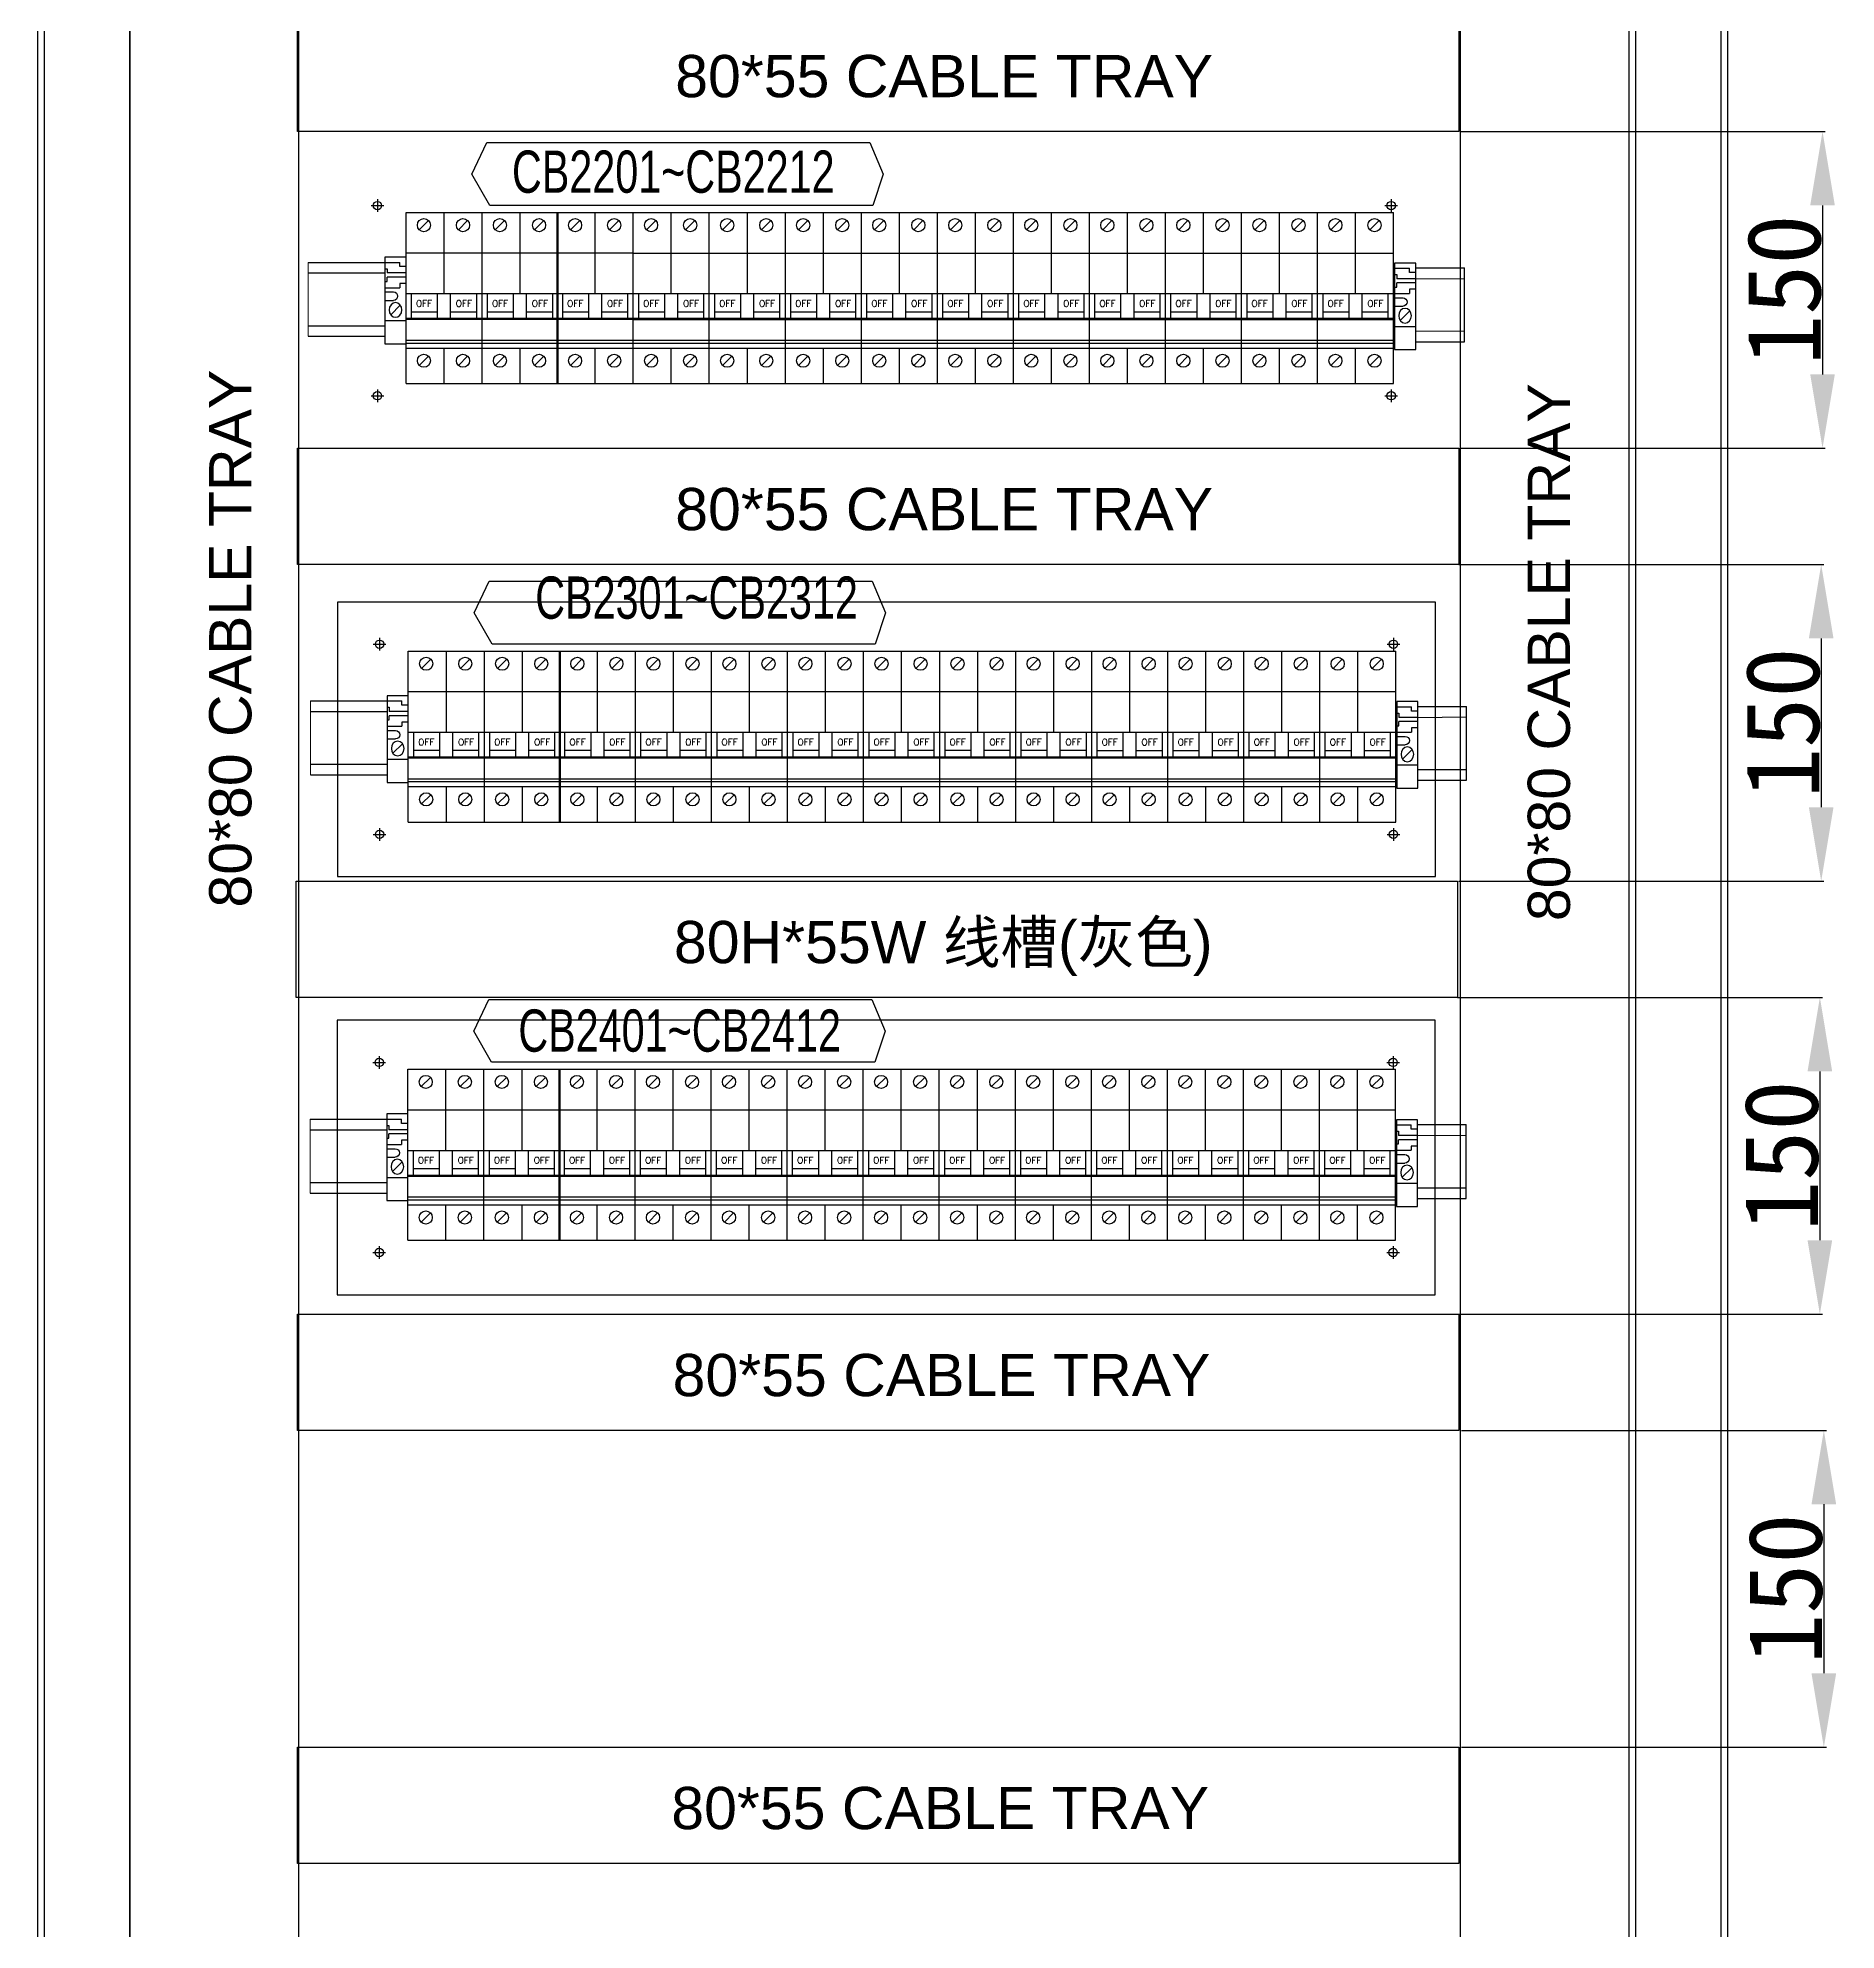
# Model space of a CAD drawing. Extents: x 81437 to 204847, y -54769 to -29444.
# Drawn here: x 92884 to 93735, y -44766 to -43870 of the extents above; entities that cross this region are included whole.
import ezdxf
from ezdxf.enums import TextEntityAlignment as Align
from ezdxf.lldxf.tags import DXFTag

# ---------------------------------------------------------------- set-up
doc = ezdxf.new("R2010")
doc.units = 0
doc.header["$LTSCALE"] = 100
doc.header["$MEASUREMENT"] = 0
for name, color, linetype in [('CABINET', 7, 'Continuous'), ('COMPONENT', 7, 'Continuous'), ('PSU', 12, 'Continuous'), ('TEXT', 7, 'Continuous')]:
    doc.layers.add(name, color=color, linetype=linetype)
doc.layers.add('细实线', color=7, linetype='Continuous', lineweight=20)
doc.styles.add('HZ', font='arial.ttf', dxfattribs={"width": 0.7})
doc.styles.add('ROMANS', font='romans', dxfattribs={"width": 0.8, "height": 2})
doc.styles.get("Standard").update_dxf_attribs({"font": ''})
doc.styles.get('Standard').set_extended_font_data('SimSun')
tags = doc.linetypes.add('CENTER2', pattern=[1.125, 0.75, -0.125, 0.125, -0.125]).pattern_tags.tags
tags[10:11] = [DXFTag(74, 4), DXFTag(75, 0), DXFTag(340, '0'), DXFTag(46, 1.0), DXFTag(50, 0.0), DXFTag(44, 0.0), DXFTag(45, 0.0)]
tags[8:9] = [DXFTag(74, 4), DXFTag(75, 0), DXFTag(340, '0'), DXFTag(46, 1.0), DXFTag(50, 0.0), DXFTag(44, 0.0), DXFTag(45, 0.0)]
tags[6:7] = [DXFTag(74, 4), DXFTag(75, 0), DXFTag(340, '0'), DXFTag(46, 1.0), DXFTag(50, 0.0), DXFTag(44, 0.0), DXFTag(45, 0.0)]
tags[4:5] = [DXFTag(74, 4), DXFTag(75, 0), DXFTag(340, '0'), DXFTag(46, 1.0), DXFTag(50, 0.0), DXFTag(44, 0.0), DXFTag(45, 0.0)]
tags = doc.linetypes.add('HIDDEN', pattern=[0.375, 0.25, -0.125]).pattern_tags.tags
tags[6:7] = [DXFTag(74, 4), DXFTag(75, 0), DXFTag(340, '0'), DXFTag(46, 1.0), DXFTag(50, 0.0), DXFTag(44, 0.0), DXFTag(45, 0.0)]
tags[4:5] = [DXFTag(74, 4), DXFTag(75, 0), DXFTag(340, '0'), DXFTag(46, 1.0), DXFTag(50, 0.0), DXFTag(44, 0.0), DXFTag(45, 0.0)]
doc.dimstyles.new('ISO-25', dxfattribs={"dimtxt": 35, "dimasz": 35, "dimexe": 1.25, "dimexo": 0.625, "dimtad": 1, "dimtoh": 1, "dimdec": 0, "dimtxsty": 'Standard', "dimcen": 2.5, "dimadec": 0, "dimazin": 0, "dimtfac": 1, "dimtdec": 0, "dimtmove": 0, "dimatfit": 3, "dimfxl": 1, "dimarcsym": 0})

# ---------------------------------------------------------------- blocks, each defined once
blk = doc.blocks.new('*D202')
at = {"color": 0, "lineweight": -2, "transparency": 16777216}
for p, q in [((93557.11, -43914.09), (93729.88, -43914.09)), ((93728.63, -43949.09), (93728.63, -44029.09)), ((93557.11, -44064.09), (93729.88, -44064.09))]:
    blk.add_line(p, q, dxfattribs=at)
at = {"color": 0, "transparency": 16777216}
for points in [[(93722.8, -43949.09), (93734.46, -43949.09), (93728.63, -43914.09)], [(93722.8, -44029.09), (93734.46, -44029.09), (93728.63, -44064.09)]]:
    blk.add_solid(points, dxfattribs=at)
at = {"layer": 'Defpoints', "color": 0, "transparency": 16777216}
for p in [(93556.49, -43914.09), (93556.49, -44064.09), (93728.63, -44064.09)]:
    blk.add_point(p, dxfattribs=at)
at = {"color": 0, "transparency": 16777216, "insert": (93710.5, -43989.09), "char_height": 35, "attachment_point": 5, "rotation": 90}
blk.add_mtext('150', dxfattribs=at)
blk = doc.blocks.new('*D203')
at = {"color": 0, "lineweight": -2, "transparency": 16777216}
for p, q in [((93556.49, -44119.09), (93729.25, -44119.09)), ((93728, -44154.09), (93728, -44234.09)), ((93556.49, -44269.09), (93729.25, -44269.09))]:
    blk.add_line(p, q, dxfattribs=at)
at = {"color": 0, "transparency": 16777216}
for points in [[(93722.17, -44154.09), (93733.84, -44154.09), (93728, -44119.09)], [(93722.17, -44234.09), (93733.84, -44234.09), (93728, -44269.09)]]:
    blk.add_solid(points, dxfattribs=at)
at = {"layer": 'Defpoints', "color": 0, "transparency": 16777216}
for p in [(93555.86, -44119.09), (93555.86, -44269.09), (93728, -44269.09)]:
    blk.add_point(p, dxfattribs=at)
at = {"color": 0, "transparency": 16777216, "insert": (93709.88, -44194.09), "char_height": 35, "attachment_point": 5, "rotation": 90}
blk.add_mtext('150', dxfattribs=at)
blk = doc.blocks.new('*D204')
at = {"color": 0, "lineweight": -2, "transparency": 16777216}
for p, q in [((93555.86, -44324.09), (93728.63, -44324.09)), ((93727.38, -44359.09), (93727.38, -44439.09)), ((93555.86, -44474.09), (93728.63, -44474.09))]:
    blk.add_line(p, q, dxfattribs=at)
at = {"color": 0, "transparency": 16777216}
for points in [[(93721.55, -44359.09), (93733.21, -44359.09), (93727.38, -44324.09)], [(93721.55, -44439.09), (93733.21, -44439.09), (93727.38, -44474.09)]]:
    blk.add_solid(points, dxfattribs=at)
at = {"layer": 'Defpoints', "color": 0, "transparency": 16777216}
for p in [(93555.24, -44324.09), (93555.24, -44474.09), (93727.38, -44474.09)]:
    blk.add_point(p, dxfattribs=at)
at = {"color": 0, "transparency": 16777216, "insert": (93709.25, -44399.09), "char_height": 35, "attachment_point": 5, "rotation": 90}
blk.add_mtext('150', dxfattribs=at)
blk = doc.blocks.new('堵头')
at = {"color": 53}
for p, q in [((0, -41), (0, 0)), ((0, 0), (10, 0)), ((10, 0), (10, -41)), ((0, -11), (10, -11)), ((7.28, -18.33), (2.72, -13.78)), ((0, -20.55), (4, -20.55)), ((0, -24.55), (4, -24.55)), ((0, -26.55), (7, -26.55)), ((7, -28.55), (7, -26.55)), ((0, -29.55), (1, -29.55)), ((0, -35.55), (1, -35.55)), ((1, -29.55), (1, -31.55)), ((10, -31.55), (1, -31.55)), ((10, -33.55), (1, -33.55)), ((1, -35.55), (1, -33.55)), ((10, -28.55), (7, -28.55)), ((0, -38.55), (7, -38.55)), ((10, -41), (0, -41)), ((10, -36.55), (7, -36.55)), ((7, -36.55), (7, -38.55))]:
    blk.add_line(p, q, dxfattribs=at)
blk.add_arc((4, -22.55), 2, 270, 90, dxfattribs=at)
blk.add_ellipse((5, -16.05), major_axis=(0, -3.5), ratio=0.857143, start_param=4.712389, end_param=10.995574, dxfattribs=at)
blk = doc.blocks.new('2P空开')
at = {"layer": 'COMPONENT', "color": 6, "linetype": 'HIDDEN', "ltscale": 0.2}
for p, q in [((-11.76, -8.23), (-7.37, -3.86)), ((6.76, -8.23), (11.15, -3.86)), ((-11.76, -72.42), (-7.37, -68.04)), ((6.76, -72.42), (11.15, -68.04))]:
    blk.add_line(p, q, dxfattribs=at)
for centre in [(-9.56, -6.04), (8.95, -6.04), (-9.56, -70.23), (8.95, -70.23)]:
    blk.add_circle(centre, 3.1, dxfattribs=at)
at = {"layer": 'PSU', "linetype": 'HIDDEN', "ltscale": 0.2}
for p, q in [((-18, 0), (18, 0)), ((-18, -19.21), (-18, 0)), ((0, -19.21), (0, 0)), ((18, -19.21), (18, 0)), ((18, -81), (18, -19.21)), ((-18, -81), (-18, -64.21)), ((0, -81), (0, -64.21)), ((18, -81), (18, -67.23)), ((-18, -81), (18, -81))]:
    blk.add_line(p, q, dxfattribs=at)
at = {"layer": 'PSU'}
for p, q in [((-18, -19.21), (18, -19.21)), ((-18, -64.21), (-18, -19.21)), ((0, -38.43), (0, -19.21)), ((18, -64.21), (18, -19.21)), ((-18, -38.43), (0, -38.43)), ((-15.43, -50.11), (-15.43, -38.43)), ((-3.09, -50.11), (-3.09, -38.43)), ((0, -38.43), (18, -38.43)), ((3.09, -50.11), (3.09, -38.43)), ((15.43, -50.11), (15.43, -38.43)), ((-18, -50.11), (18, -50.11)), ((-18, -50.62), (18, -50.62)), ((-15.43, -47.02), (-3.09, -47.02)), ((3.09, -47.02), (15.43, -47.02)), ((-18, -60.46), (18, -60.46)), ((-18, -61.84), (18, -61.84)), ((-18, -64.21), (18, -64.21)), ((0, -64.21), (0, -64.21))]:
    blk.add_line(p, q, dxfattribs=at)
at = {"layer": 'TEXT', "style": 'ROMANS'}
for p in [(-9.48, -43.11), (9.37, -43.11)]:
    blk.add_text('OFF', height=3.086, dxfattribs=at).set_placement(p, align=Align.MIDDLE)
blk = doc.blocks.new('*D224')
at = {"color": 0, "lineweight": -2, "transparency": 16777216}
for p, q in [((93557.74, -44529.09), (93730.5, -44529.09)), ((93729.25, -44564.09), (93729.25, -44644.09)), ((93557.74, -44679.09), (93730.5, -44679.09))]:
    blk.add_line(p, q, dxfattribs=at)
at = {"color": 0, "transparency": 16777216}
for points in [[(93723.42, -44564.09), (93735.09, -44564.09), (93729.25, -44529.09)], [(93723.42, -44644.09), (93735.09, -44644.09), (93729.25, -44679.09)]]:
    blk.add_solid(points, dxfattribs=at)
at = {"layer": 'Defpoints', "color": 0, "transparency": 16777216}
for p in [(93557.11, -44529.09), (93557.11, -44679.09), (93729.25, -44679.09)]:
    blk.add_point(p, dxfattribs=at)
at = {"color": 0, "transparency": 16777216, "insert": (93711.13, -44604.09), "char_height": 35, "attachment_point": 5, "rotation": 90}
blk.add_mtext('150', dxfattribs=at)

msp = doc.modelspace()

# ---------------------------------------------------------------- linework, layer by layer
at = {"color": 7}
for p, q in [((92883.61, -45095.57), (92883.61, -42985.57)), ((92883.61, -45095.57), (92883.61, -42985.57)), ((93683.61, -42985.57), (93683.61, -45095.57)), ((93683.61, -42985.57), (93683.61, -45095.57)), ((92927.11, -44942.07), (92927.11, -43029.07)), ((92927.11, -43109.57), (92927.11, -44909.88)), ((93640.11, -43107.07), (93640.11, -44942.07))]:
    msp.add_line(p, q, dxfattribs=at)
at = {"color": 7, "linetype": 'HIDDEN'}
for p, q in [((92886.81, -44985.57), (92886.81, -42985.57)), ((92886.81, -44985.57), (92886.81, -42985.57)), ((93680.41, -42985.57), (93680.41, -44985.57)), ((93680.41, -42985.57), (93680.41, -44985.57))]:
    msp.add_line(p, q, dxfattribs=at)
at = {"color": 4, "linetype": 'CENTER2'}
for p, q in [((93041.39, -43949.22, 63738.88), (93047.39, -43949.22, 63738.88)), ((93044.39, -43946.22, 63738.88), (93044.39, -43952.22, 63738.88)), ((93521.39, -43949.22, 63738.88), (93527.39, -43949.22, 63738.88)), ((93524.39, -43946.22, 63738.88), (93524.39, -43952.22, 63738.88)), ((93041.39, -44039.22, 63738.88), (93047.39, -44039.22, 63738.88)), ((93044.39, -44036.22, 63738.88), (93044.39, -44042.22, 63738.88)), ((93521.39, -44039.22, 63738.88), (93527.39, -44039.22, 63738.88)), ((93524.39, -44036.22, 63738.88), (93524.39, -44042.22, 63738.88)), ((93042.45, -44156.88, 63738.88), (93048.45, -44156.88, 63738.88)), ((93045.45, -44153.88, 63738.88), (93045.45, -44159.88, 63738.88)), ((93522.45, -44156.88, 63738.88), (93528.45, -44156.88, 63738.88)), ((93525.45, -44153.88, 63738.88), (93525.45, -44159.88, 63738.88)), ((93042.45, -44246.88, 63738.88), (93048.45, -44246.88, 63738.88)), ((93045.45, -44243.88, 63738.88), (93045.45, -44249.88, 63738.88)), ((93522.45, -44246.88, 63738.88), (93528.45, -44246.88, 63738.88)), ((93525.45, -44243.88, 63738.88), (93525.45, -44249.88, 63738.88)), ((93042.28, -44354.87, 63738.88), (93048.28, -44354.87, 63738.88)), ((93045.28, -44351.87, 63738.88), (93045.28, -44357.87, 63738.88)), ((93522.28, -44354.87, 63738.88), (93528.28, -44354.87, 63738.88)), ((93525.28, -44351.87, 63738.88), (93525.28, -44357.87, 63738.88)), ((93042.28, -44444.87, 63738.88), (93048.28, -44444.87, 63738.88)), ((93045.28, -44441.87, 63738.88), (93045.28, -44447.87, 63738.88)), ((93522.28, -44444.87, 63738.88), (93528.28, -44444.87, 63738.88)), ((93525.28, -44441.87, 63738.88), (93525.28, -44447.87, 63738.88))]:
    msp.add_line(p, q, dxfattribs=at)
at = {"linetype": 'CENTER2'}
for p, q in [((93044.3, -43949.22, 63738.88), (93044.48, -43949.22, 63738.88)), ((93044.39, -43949.31, 63738.88), (93044.39, -43949.13, 63738.88)), ((93524.3, -43949.22, 63738.88), (93524.48, -43949.22, 63738.88)), ((93524.39, -43949.31, 63738.88), (93524.39, -43949.13, 63738.88)), ((93044.3, -44039.22, 63738.88), (93044.48, -44039.22, 63738.88)), ((93044.39, -44039.31, 63738.88), (93044.39, -44039.13, 63738.88)), ((93524.3, -44039.22, 63738.88), (93524.48, -44039.22, 63738.88)), ((93524.39, -44039.31, 63738.88), (93524.39, -44039.13, 63738.88)), ((93045.36, -44156.88, 63738.88), (93045.54, -44156.88, 63738.88)), ((93045.45, -44156.97, 63738.88), (93045.45, -44156.79, 63738.88)), ((93525.36, -44156.88, 63738.88), (93525.54, -44156.88, 63738.88)), ((93525.45, -44156.97, 63738.88), (93525.45, -44156.79, 63738.88)), ((93045.36, -44246.88, 63738.88), (93045.54, -44246.88, 63738.88)), ((93045.45, -44246.97, 63738.88), (93045.45, -44246.79, 63738.88)), ((93525.36, -44246.88, 63738.88), (93525.54, -44246.88, 63738.88)), ((93525.45, -44246.97, 63738.88), (93525.45, -44246.79, 63738.88)), ((93045.19, -44354.87, 63738.88), (93045.37, -44354.87, 63738.88)), ((93045.28, -44354.96, 63738.88), (93045.28, -44354.78, 63738.88)), ((93525.19, -44354.87, 63738.88), (93525.37, -44354.87, 63738.88)), ((93525.28, -44354.96, 63738.88), (93525.28, -44354.78, 63738.88)), ((93045.19, -44444.87, 63738.88), (93045.37, -44444.87, 63738.88)), ((93045.28, -44444.96, 63738.88), (93045.28, -44444.78, 63738.88)), ((93525.19, -44444.87, 63738.88), (93525.37, -44444.87, 63738.88)), ((93525.28, -44444.96, 63738.88), (93525.28, -44444.78, 63738.88))]:
    msp.add_line(p, q, dxfattribs=at)
at = {"color": 6}
for p, q in [((93011.68, -43976.08), (93047.96, -43976.08, 1500.84)), ((93011.68, -43981.08), (93047.96, -43981.08, 1500.84)), ((93536, -43978.64, 65239.71), (93559.04, -43978.64, 63738.87)), ((93559.04, -44013.64, 63738.87), (93559.04, -43978.64, 63738.87)), ((93536, -43983.84, 65239.71), (93559.04, -43983.64, 63738.87)), ((93011.68, -44006.08), (93047.96, -44006.08, 1500.84)), ((93011.68, -44011.08), (93047.96, -44011.08, 1500.84)), ((93536, -44008.53, 65239.71), (93559.04, -44008.58, 63738.87)), ((93536, -44013.64, 65239.71), (93559.04, -44013.64, 63738.87)), ((93012.74, -44183.73), (93049.02, -44183.73, 1500.84)), ((93537.07, -44186.3, 65239.71), (93560.1, -44186.3, 63738.87)), ((93560.1, -44221.3, 63738.87), (93560.1, -44186.3, 63738.87)), ((93012.74, -44188.73), (93049.02, -44188.73, 1500.84)), ((93537.07, -44191.5, 65239.71), (93560.1, -44191.3, 63738.87)), ((93012.74, -44213.73), (93049.02, -44213.73, 1500.84)), ((93012.74, -44218.73), (93049.02, -44218.73, 1500.84)), ((93537.07, -44216.19, 65239.71), (93560.1, -44216.24, 63738.87)), ((93537.07, -44221.3, 65239.71), (93560.1, -44221.3, 63738.87)), ((93012.57, -44381.73), (93048.85, -44381.73, 1500.84)), ((93536.89, -44384.29, 65239.71), (93559.93, -44384.29, 63738.87)), ((93559.93, -44419.29, 63738.87), (93559.93, -44384.29, 63738.87)), ((93012.57, -44386.73), (93048.85, -44386.73, 1500.84)), ((93536.89, -44389.49, 65239.71), (93559.93, -44389.29, 63738.87)), ((93012.57, -44411.73), (93048.85, -44411.73, 1500.84)), ((93012.57, -44416.73), (93048.85, -44416.73, 1500.84)), ((93536.89, -44414.18, 65239.71), (93559.93, -44414.24, 63738.87)), ((93536.89, -44419.29, 65239.71), (93559.93, -44419.29, 63738.87))]:
    msp.add_line(p, q, dxfattribs=at)
for points in [[(92927.11, -44864.57), (93007.11, -44864.57), (93007.11, -43064.07), (92927.11, -43064.07)], [(93557.11, -44864.57), (93637.11, -44864.57), (93637.11, -43064.07), (93557.11, -43064.07)]]:
    msp.add_lwpolyline(points, close=True)
for points, elevation in [([(93006.49, -43859.09), (93556.49, -43859.09), (93556.49, -43914.09), (93006.49, -43914.09)], 127477.75), ([(93006.49, -44064.09), (93556.49, -44064.09), (93556.49, -44119.09), (93006.49, -44119.09)], 127477.75), ([(93025.45, -44266.88), (93545.45, -44266.88), (93545.45, -44136.88), (93025.45, -44136.88)], 63738.88), ([(93005.86, -44269.09), (93555.86, -44269.09), (93555.86, -44324.09), (93005.86, -44324.09)], 127477.75), ([(93025.28, -44464.87), (93545.28, -44464.87), (93545.28, -44334.87), (93025.28, -44334.87)], 63738.88), ([(93006.49, -44474.09), (93556.49, -44474.09), (93556.49, -44529.09), (93006.49, -44529.09)], 63738.88), ([(93006.49, -44679.09), (93556.49, -44679.09), (93556.49, -44734.09), (93006.49, -44734.09)], 63738.88)]:
    msp.add_lwpolyline(points, close=True, dxfattribs=dict(elevation=elevation))
at = {"color": 3, "elevation": 63738.88}
for points in [[(93096.22, -43919.36), (93277.57, -43919.36), (93283.91, -43934.36), (93278.95, -43949.17), (93097.6, -43949.17), (93089.11, -43934.36), (93096.22, -43919.36)], [(93097.29, -44127.02), (93278.64, -44127.02), (93284.98, -44142.02), (93280.01, -44156.82), (93098.66, -44156.82), (93090.17, -44142.02), (93097.29, -44127.02)], [(93097.12, -44325.01), (93278.46, -44325.01), (93284.8, -44340.01), (93279.84, -44354.82), (93098.49, -44354.82), (93090, -44340.01), (93097.12, -44325.01)]]:
    msp.add_lwpolyline(points, dxfattribs=at)
for centre in [(93044.39, -43949.22, 63738.88), (93524.39, -43949.22, 63738.88), (93044.39, -44039.22, 63738.88), (93524.39, -44039.22, 63738.88), (93045.45, -44156.88, 63738.88), (93525.45, -44156.88, 63738.88), (93045.45, -44246.88, 63738.88), (93525.45, -44246.88, 63738.88), (93045.28, -44354.87, 63738.88), (93525.28, -44354.87, 63738.88), (93045.28, -44444.87, 63738.88), (93525.28, -44444.87, 63738.88)]:
    msp.add_circle(centre, 2)
at = {"layer": '细实线', "color": 6}
for p, q in [((93011.68, -43976.08), (93011.68, -44011.08)), ((93012.74, -44183.73), (93012.74, -44218.73)), ((93012.57, -44381.73), (93012.57, -44416.73))]:
    msp.add_line(p, q, dxfattribs=at)

# ---------------------------------------------------------------- block references
at = {"xscale": -1, "rotation": 180}
for p in [(93047.96, -44014.63, 1500.84), (93047.96, -44014.63, 1500.84), (93526, -44017.39, 65239.71), (93049.02, -44222.29, 1500.84), (93049.02, -44222.29, 1500.84), (93527.07, -44225.05, 65239.71), (93048.85, -44420.28, 1500.84), (93048.85, -44420.28, 1500.84), (93526.89, -44423.04, 65239.71)]:
    msp.add_blockref('堵头', p, dxfattribs=at)
at = {"layer": 'CABINET'}
for p in [(93075.96, -43952.42, 1500.84), (93111.97, -43952.42, 1500.84), (93147.55, -43952.42, 1500.84), (93183.55, -43952.43, 1500.84), (93219.55, -43952.43, 1500.84), (93255.55, -43952.43, 1500.84), (93291.56, -43952.43, 1500.84), (93327.56, -43952.43, 1500.84), (93363.56, -43952.43, 1500.84), (93399.56, -43952.43, 1500.84), (93435.56, -43952.43, 1500.84), (93471.57, -43952.43, -60737.2), (93507.57, -43952.43, -122975.24), (93077.03, -44160.08, 1500.84), (93113.03, -44160.08, 1500.84), (93148.62, -44160.08, 1500.84), (93184.62, -44160.08, 1500.84), (93220.62, -44160.08, 1500.84), (93256.62, -44160.08, 1500.84), (93292.62, -44160.08, 1500.84), (93328.62, -44160.08, 1500.84), (93364.63, -44160.08, 1500.84), (93400.63, -44160.09, 1500.84), (93436.63, -44160.09, 1500.84), (93472.63, -44160.09, -60737.2), (93508.63, -44160.09, -122975.24), (93076.85, -44358.08, 1500.84), (93112.86, -44358.08, 1500.84), (93148.44, -44358.08, 1500.84), (93184.44, -44358.08, 1500.84), (93220.44, -44358.08, 1500.84), (93256.44, -44358.08, 1500.84), (93292.45, -44358.08, 1500.84), (93328.45, -44358.08, 1500.84), (93364.45, -44358.08, 1500.84), (93400.45, -44358.08, 1500.84), (93436.45, -44358.08, 1500.84), (93472.46, -44358.08, -60737.2), (93508.46, -44358.08, -122975.24)]:
    msp.add_blockref('2P空开', p, dxfattribs=at)

# ---------------------------------------------------------------- texts
at = {"lineweight": 0, "style": 'HZ'}
for s, p in [('80*55 CABLE TRAY', (93185.4, -43897.88, 63738.88)), ('80*55 CABLE TRAY', (93185.4, -44102.88, 63738.88)), ('80H*55W 线槽(灰色)', (93184.78, -44307.88, 63738.88)), ('80*55 CABLE TRAY', (93184.15, -44512.88, 63738.88)), ('80*55 CABLE TRAY', (93183.53, -44717.88, 63738.88))]:
    msp.add_text(s, height=20, dxfattribs=at).set_placement(p)
at = {"color": 0, "style": 'HZ', "width": 0.7}
for s, p in [('CB2201~CB2212', (93184.48, -43943.13, 1500.84)), ('CB2301~CB2312', (93195.51, -44144.8, 1500.84)), ('CB2401~CB2412', (93187.5, -44349.79, 1500.84))]:
    msp.add_text(s, height=20, dxfattribs=at).set_placement(p, align=Align.CENTER)
at = {"lineweight": 0, "style": 'HZ'}
for p in [(92984.72, -44281.56), (93609.04, -44287.99)]:
    msp.add_text('80*80 CABLE TRAY', height=20, rotation=90, dxfattribs=at).set_placement(p)

# ---------------------------------------------------------------- dimensions: what is measured, and where the dimension line sits
at = {"color": 3}
for base, p1, p2, picture, middle in [((93728.63, -44064.09, 127477.75), (93556.49, -43914.09, 127477.75), (93556.49, -44064.09, 127477.75), '*D202', (93710.5, -43989.09, 127477.75)), ((93728, -44269.09, 127477.75), (93555.86, -44119.09, 127477.75), (93555.86, -44269.09, 127477.75), '*D203', (93709.88, -44194.09, 127477.75)), ((93727.38, -44474.09, 127477.75), (93555.24, -44324.09, 127477.75), (93555.24, -44474.09, 127477.75), '*D204', (93709.25, -44399.09, 127477.75)), ((93729.25, -44679.09, 63738.88), (93557.11, -44529.09, 63738.88), (93557.11, -44679.09, 63738.88), '*D224', (93711.13, -44604.09, 63738.88))]:
    dim = msp.add_linear_dim(base=base, p1=p1, p2=p2, angle=90, dimstyle='ISO-25', dxfattribs=at)
    dim.commit()
    dim.dimension.update_dxf_attribs({"geometry": picture, "text_midpoint": middle})

doc.saveas('drawing.dxf')
